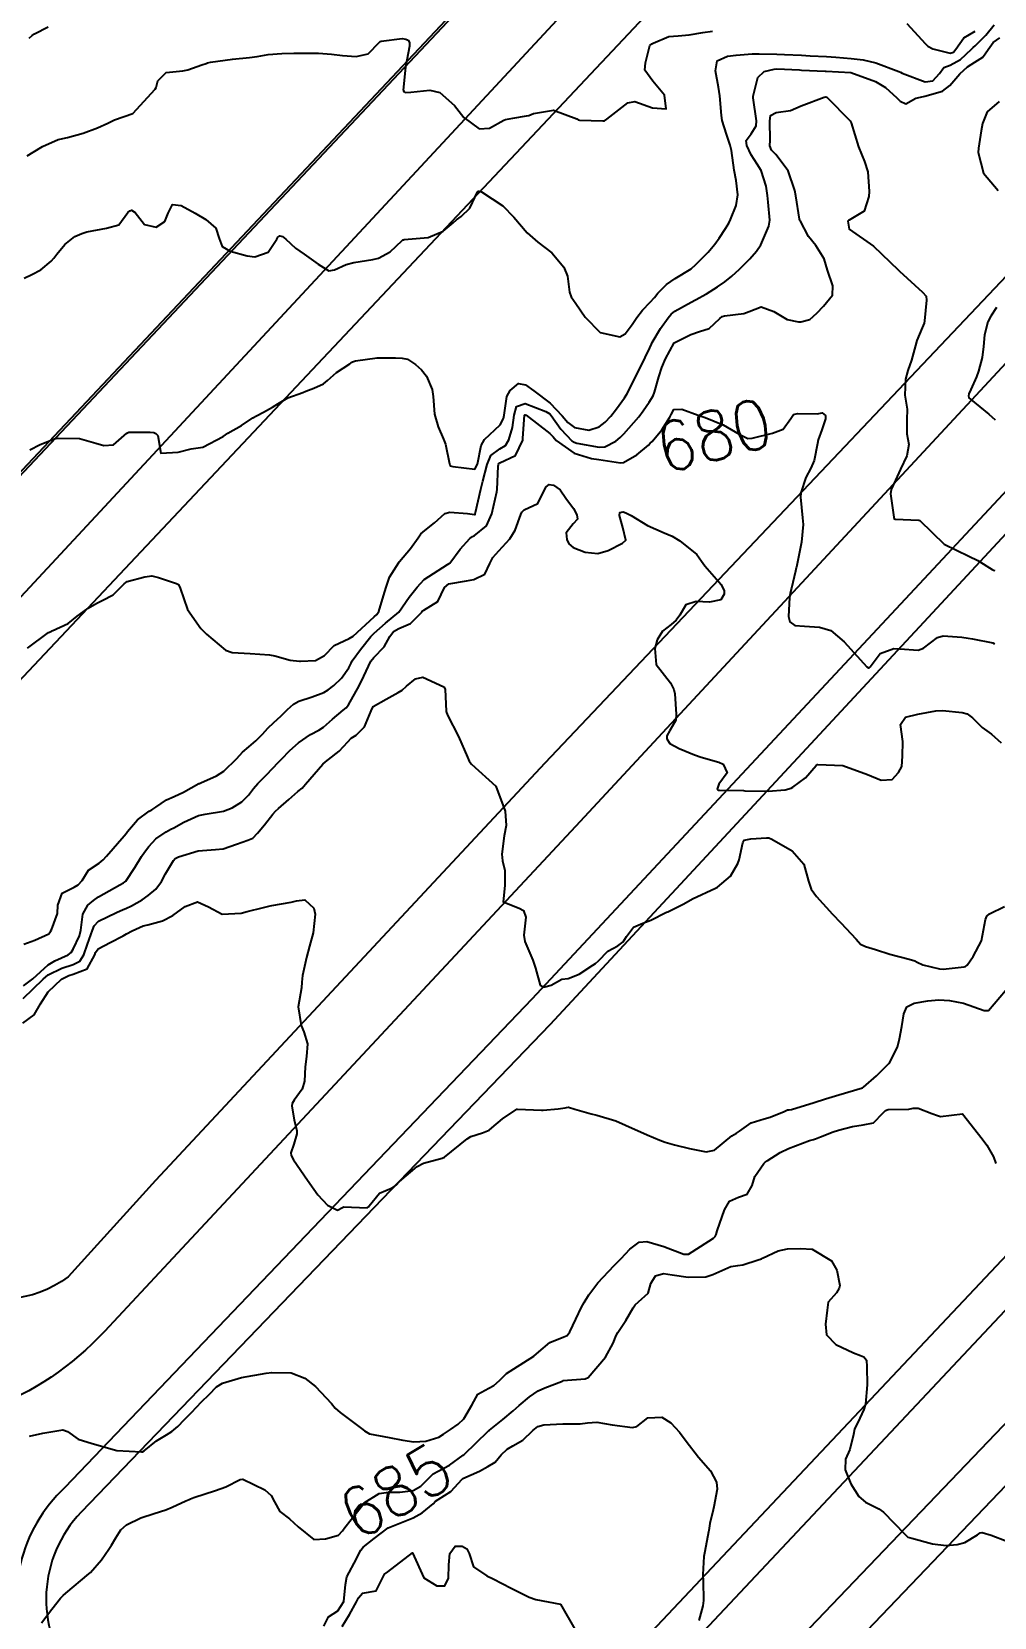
# Model space of a CAD drawing. Header units: metres. Extents: x 292545 to 299085, y 7450245 to 7463078.
# Drawn here: x 295589.9 to 295667.6, y 7461941.2 to 7462069.2 of the extents above; entities that cross this region are included whole.
import ezdxf
from ezdxf.enums import TextEntityAlignment as Align

# ---------------------------------------------------------------- set-up
doc = ezdxf.new("R2010")
doc.units = ezdxf.units.M
for name, color, linetype in [('Area Verde e Lazer', 94, 'Continuous'), ('Cotas', 45, 'Continuous'), ('Curvas de Nivel 1m', 11, 'Continuous'), ('Curvas de Nivel 5m', 15, 'Continuous'), ('Edificações', 30, 'Continuous'), ('Vias Primárias', 230, 'Continuous')]:
    doc.layers.add(name, color=color, linetype=linetype)
doc.styles.add('Style-STANDARD', font='STANDARD.shx')

msp = doc.modelspace()

# ---------------------------------------------------------------- linework, layer by layer
at = {"layer": 'Area Verde e Lazer'}
msp.add_lwpolyline([(295623.29, 7462070.16), (295573.03, 7462016.81), (295567.7, 7462011.21, -0.225232), (295561.51, 7462008.83), (295542.91, 7462048.81, -0.21196), (295542.66, 7462062.72, -0.035445), (295548.2, 7462073.62), (295567.53, 7462111.75, -0.228628), (295593.37, 7462122.86), (295643.24, 7462104.99, -0.500009), (295642.33, 7462090.14)], format="xyb", close=True, dxfattribs=at)
at = {"layer": 'Curvas de Nivel 1m', "flags": 128}
for points, elevation in [([(295589.26, 7462049.34), (295589.87, 7462049.63), (295590.59, 7462050), (295591.44, 7462050.71), (295591.65, 7462050.95), (295591.89, 7462051.27), (295592.55, 7462052.05), (295593.35, 7462052.7), (295593.91, 7462052.96), (295594.32, 7462053.09), (295595.91, 7462053.37), (295596.91, 7462053.66), (295597.64, 7462054.64), (295597.78, 7462054.79), (295597.93, 7462054.82), (295598.22, 7462054.64), (295598.97, 7462053.68), (295599.91, 7462053.47), (295600.61, 7462053.91), (295600.9, 7462054.6), (295601.23, 7462055.3), (295601.93, 7462055.2), (295603.07, 7462054.58), (295603.92, 7462054.09), (295604.75, 7462053.39), (295605.02, 7462052.55), (295605.24, 7462051.9), (295605.89, 7462051.52), (295607.28, 7462051.14), (295607.89, 7462051.05), (295608.97, 7462051.43), (295609.67, 7462052.5), (295609.75, 7462052.66), (295609.91, 7462052.75), (295610.12, 7462052.71), (295610.39, 7462052.49), (295611.18, 7462051.76), (295611.89, 7462051.28), (295613.01, 7462050.46), (295613.88, 7462049.94), (295614.32, 7462050), (295615.26, 7462050.43), (295615.88, 7462050.6), (295617.44, 7462050.85), (295617.89, 7462050.96), (295618.83, 7462051.46), (295619.81, 7462052.38), (295619.86, 7462052.43), (295619.9, 7462052.44), (295619.97, 7462052.45), (295621.91, 7462052.62), (295623.11, 7462053.14), (295623.92, 7462053.8), (295624.19, 7462054.05), (295624.57, 7462054.32), (295625.26, 7462054.99), (295625.88, 7462056.31), (295625.91, 7462056.35), (295625.95, 7462056.37), (295626.01, 7462056.36), (295626.21, 7462056.31), (295627.94, 7462055.18), (295628.82, 7462054.27), (295629.91, 7462052.99), (295630.77, 7462052.25), (295631.89, 7462051.39), (295632.87, 7462050.22), (295633.15, 7462049.5), (295633.32, 7462048.22), (295633.46, 7462047.82), (295633.84, 7462047.3), (295634.58, 7462046.2), (295635.81, 7462044.96), (295637.38, 7462044.6), (295637.81, 7462044.84), (295638.39, 7462045.59), (295638.75, 7462046.15), (295639.22, 7462046.76), (295639.85, 7462047.41), (295640.2, 7462047.79), (295640.47, 7462048.13), (295641.15, 7462048.84), (295641.86, 7462049.32), (295643.14, 7462050.1), (295643.54, 7462050.44), (295643.88, 7462050.78), (295644.52, 7462051.45), (295645.06, 7462052.08), (295645.42, 7462052.57), (295645.92, 7462053.35), (295646.19, 7462053.79), (295646.34, 7462054.07), (295646.8, 7462055.2), (295646.92, 7462056.06), (295646.78, 7462057.24), (295646.64, 7462058.06), (295646.42, 7462059.64), (295646.3, 7462060.07), (295646.01, 7462060.96), (295645.67, 7462062.07), (295645.61, 7462062.49), (295645.48, 7462064.08), (295645.35, 7462064.78), (295645.11, 7462066.08), (295645.25, 7462066.9), (295646.08, 7462067.26), (295646.78, 7462067.36), (295648.08, 7462067.45), (295648.66, 7462067.45), (295650.08, 7462067.43), (295650.69, 7462067.41), (295652.08, 7462067.34), (295652.77, 7462067.3), (295654.08, 7462067.24), (295654.85, 7462067.2), (295656.08, 7462067.09), (295657.05, 7462066.97), (295658.08, 7462066.74), (295659.94, 7462066.03), (295660.06, 7462065.97), (295660.2, 7462065.9), (295662.06, 7462065.19), (295662.67, 7462065.27), (295663.21, 7462065.87), (295663.58, 7462066.36), (295664.07, 7462066.55), (295664.91, 7462067.01), (295665.8, 7462067.83), (295665.95, 7462067.98), (295666.1, 7462068.11), (295666.97, 7462068.96), (295667.63, 7462069.81)], 677), ([(295589.5, 7462059.22), (295589.98, 7462059.51), (295590.74, 7462059.98), (295592, 7462060.55), (295592.13, 7462060.58), (295592.74, 7462060.7), (295594.01, 7462061.04), (295595.19, 7462061.48), (295596.02, 7462061.87), (295596.55, 7462062.12), (295598.02, 7462062.64), (295599.83, 7462064.61), (295599.91, 7462064.75), (295600.05, 7462065.27), (295600.72, 7462065.95), (295602.07, 7462066.08), (295602.49, 7462066.16), (295603.61, 7462066.57), (295603.95, 7462066.69), (295604.07, 7462066.74), (295604.3, 7462066.8), (295606.08, 7462067.04), (295607.45, 7462067.16), (295608.08, 7462067.25), (295608.97, 7462067.4), (295610.08, 7462067.49), (295611.05, 7462067.51), (295612.08, 7462067.52), (295613.03, 7462067.52), (295614.08, 7462067.44), (295614.98, 7462067.33), (295616.08, 7462067.25), (295617.04, 7462067.46), (295617.97, 7462068.4), (295618.03, 7462068.47), (295618.09, 7462068.49), (295619.79, 7462068.69), (295620.1, 7462068.65), (295620.28, 7462068.56), (295620.39, 7462068.38), (295620.4, 7462068.07), (295620.06, 7462066.38), (295619.89, 7462064.53), (295619.95, 7462064.38), (295620.04, 7462064.33), (295620.49, 7462064.37), (295622.04, 7462064.52), (295622.83, 7462064.34), (295624.03, 7462063.28), (295624.78, 7462062.32), (295626.01, 7462061.4), (295626.85, 7462061.45), (295628.02, 7462062.11), (295628.14, 7462062.16), (295628.74, 7462062.27), (295629.85, 7462062.44), (295630.03, 7462062.48), (295630.41, 7462062.63), (295632.03, 7462062.92), (295633.9, 7462062.21), (295634.02, 7462062.13), (295634.12, 7462062.11), (295636.02, 7462062.04), (295636.15, 7462062.06), (295636.35, 7462062.19), (295638.04, 7462063.51), (295638.59, 7462063.6), (295640.03, 7462063.1), (295641.14, 7462063.02), (295641, 7462064.13), (295640.05, 7462065.25), (295639.42, 7462066.15), (295639.47, 7462066.74), (295639.82, 7462068.14), (295639.98, 7462068.26), (295640.09, 7462068.32), (295641.36, 7462068.86), (295642.1, 7462068.92), (295642.99, 7462069), (295644.1, 7462069.18), (295644.89, 7462069.3)], 676), ([(295660.57, 7462069.9), (295662.1, 7462068.27), (295662.29, 7462068.08), (295662.68, 7462067.87), (295664.09, 7462067.51), (295664.34, 7462067.59), (295664.55, 7462067.85), (295665.18, 7462068.76), (295666.11, 7462069.3)], 676), ([(295589.7, 7462035.46), (295590.54, 7462035.89), (295591.71, 7462036.37), (295592, 7462036.42), (295593.71, 7462036.39), (295595.05, 7462036.02), (295595.7, 7462035.82), (295596.48, 7462035.88), (295597.33, 7462036.64), (295597.54, 7462036.82), (295597.72, 7462036.89), (295599.44, 7462036.9), (295599.72, 7462036.86), (295599.89, 7462036.79), (295600.04, 7462036.62), (295600.3, 7462035.21), (295601.7, 7462035.29), (295602.74, 7462035.55), (295603.7, 7462035.7), (295605.34, 7462036.55), (295605.72, 7462036.82), (295606.81, 7462037.44), (295607.73, 7462038.05), (295608.02, 7462038.23), (295608.59, 7462038.51), (295609.33, 7462038.92), (295609.74, 7462039.2), (295610.57, 7462039.67), (295611.76, 7462040.1), (295612.02, 7462040.21), (295612.67, 7462040.46), (295613.43, 7462040.79), (295613.77, 7462041.06), (295614.49, 7462041.73), (295615.56, 7462042.43), (295615.69, 7462042.53), (295615.78, 7462042.59), (295616.03, 7462042.67), (295617.79, 7462042.91), (295619.26, 7462042.91), (295619.79, 7462042.89), (295620.22, 7462042.8), (295620.87, 7462042.36), (295621.36, 7462041.93), (295621.77, 7462041.41), (295622.22, 7462040.35), (295622.31, 7462039.79), (295622.41, 7462038.35), (295622.7, 7462037.33), (295623.15, 7462036.34), (295623.29, 7462035.92), (295623.63, 7462034.33), (295623.64, 7462034.28), (295623.68, 7462034.17), (295623.89, 7462034.12), (295625.68, 7462033.91), (295625.88, 7462034.31), (295626.18, 7462035.83), (295626.46, 7462036.3), (295627.72, 7462037.49), (295628, 7462038.01), (295628.04, 7462038.28), (295628.26, 7462039.77), (295628.53, 7462040.27), (295629.2, 7462040.83), (295629.77, 7462040.72), (295630.45, 7462040.25), (295631.75, 7462039.24), (295632.74, 7462038.22), (295633.19, 7462037.68), (295633.72, 7462037.27), (295634.87, 7462037.05), (295635.72, 7462037.34), (295636.2, 7462037.71), (295636.66, 7462038.18), (295637.13, 7462038.78), (295637.76, 7462039.66), (295637.96, 7462039.97), (295638.07, 7462040.17), (295638.34, 7462040.73), (295639.05, 7462042.15), (295639.8, 7462043.7), (295639.94, 7462044), (295640.01, 7462044.14), (295640.68, 7462045.28), (295641.3, 7462046.13), (295641.54, 7462046.42), (295641.84, 7462046.67), (295643.16, 7462047.41), (295643.85, 7462047.78), (295644.05, 7462047.89), (295644.4, 7462048.08), (295645.29, 7462048.64), (295645.86, 7462049.05), (295646.44, 7462049.49), (295647.07, 7462050.06), (295647.47, 7462050.46), (295647.89, 7462050.91), (295648.42, 7462051.52), (295648.78, 7462052.04), (295649.44, 7462053.55), (295649.52, 7462054.03), (295649.38, 7462055.47), (295649.32, 7462056.03), (295649.21, 7462056.77), (295648.81, 7462058.04), (295648.49, 7462058.55), (295647.99, 7462059.3), (295647.65, 7462060.05), (295647.6, 7462060.45), (295648.01, 7462061), (295648.4, 7462061.65), (295648.42, 7462062.04), (295648.17, 7462063.91), (295648.17, 7462064.04), (295648.54, 7462065.55), (295649.04, 7462066.03), (295649.86, 7462066.23), (295650.07, 7462066.24), (295651.91, 7462066.16), (295652.07, 7462066.15), (295653.98, 7462066.06), (295654.06, 7462066.05), (295656.06, 7462065.95), (295658.06, 7462065.22), (295658.87, 7462064.74), (295659.77, 7462063.9), (295660.04, 7462063.65), (295660.51, 7462063.42), (295661.32, 7462063.89), (295661.92, 7462064.01), (295662.04, 7462064.03), (295663.47, 7462064.45), (295664.05, 7462064.91), (295664.87, 7462065.85), (295665.49, 7462066.41), (295666.08, 7462066.79), (295666.72, 7462067.19), (295667.15, 7462067.82), (295667.55, 7462068.37), (295668.1, 7462068.76)], 678), ([(295589.51, 7462019.46), (295591.21, 7462020.71), (295591.43, 7462020.81), (295591.52, 7462020.84), (295592.8, 7462021.44), (295593.54, 7462022.03), (295594.41, 7462022.68), (295595.13, 7462023.08), (295595.55, 7462023.3), (295596.44, 7462023.77), (295597.32, 7462024.64), (295597.46, 7462024.76), (295597.57, 7462024.83), (295598.99, 7462025.21), (295599.58, 7462025.29), (295600.12, 7462025.16), (295601.57, 7462024.68), (295601.73, 7462024.59), (295601.87, 7462024.29), (295602.45, 7462022.58), (295603.53, 7462021.04), (295603.98, 7462020.57), (295605.51, 7462019.3), (295606.06, 7462019.1), (295607.51, 7462019.01), (295609.09, 7462018.92), (295609.51, 7462018.84), (295610.76, 7462018.49), (295611.5, 7462018.39), (295611.59, 7462018.39), (295612.8, 7462018.46), (295613.51, 7462018.87), (295614.3, 7462019.66), (295615.52, 7462020.22), (295615.84, 7462020.43), (295617.54, 7462021.99), (295617.76, 7462022.18), (295617.91, 7462022.4), (295618.28, 7462023.67), (295618.5, 7462024.39), (295618.78, 7462025.19), (295619.53, 7462026.38), (295619.56, 7462026.41), (295619.59, 7462026.45), (295620.47, 7462027.51), (295621.08, 7462028.37), (295621.3, 7462028.68), (295621.62, 7462028.95), (295622.41, 7462029.57), (295623.25, 7462030.34), (295623.64, 7462030.45), (295625.09, 7462030.32), (295625.64, 7462030.24), (295625.69, 7462030.26), (295625.71, 7462030.31), (295625.73, 7462030.4), (295626.16, 7462032.3), (295626.32, 7462032.95), (295626.68, 7462034.3), (295626.97, 7462035.01), (295627.7, 7462035.56), (295628.15, 7462035.83), (295628.42, 7462036.27), (295628.72, 7462037.27), (295628.85, 7462038.27), (295629.05, 7462038.96), (295629.75, 7462039.21), (295631.4, 7462038.58), (295631.73, 7462038.37), (295631.85, 7462038.24), (295632.63, 7462037.14), (295633.52, 7462036.21), (295633.71, 7462036.08), (295633.9, 7462036.02), (295635.71, 7462035.7), (295636.18, 7462035.71), (295637.06, 7462036.18), (295637.42, 7462036.47), (295637.72, 7462036.76), (295638.93, 7462038.15), (295639.27, 7462038.61), (295639.75, 7462039.32), (295640.07, 7462039.83), (295640.19, 7462040.14), (295640.53, 7462041.37), (295640.77, 7462042.13), (295641.09, 7462042.83), (295641.79, 7462044.12), (295643.12, 7462044.8), (295643.82, 7462045.03), (295644.62, 7462045.28), (295645.47, 7462046.07), (295645.67, 7462046.23), (295645.84, 7462046.29), (295647.4, 7462046.49), (295647.84, 7462046.64), (295648.82, 7462047.01), (295649.84, 7462046.64), (295650.92, 7462046.01), (295651.83, 7462045.81), (295652.02, 7462045.81), (295652.73, 7462045.99), (295653.3, 7462046.52), (295653.84, 7462047.08), (295654.57, 7462047.97), (295654.61, 7462048.72), (295654.17, 7462049.98), (295653.89, 7462050.91), (295653.24, 7462051.98), (295652.63, 7462052.71), (295651.95, 7462054), (295651.94, 7462054.02), (295651.92, 7462054.1), (295651.61, 7462056), (295651.54, 7462056.41), (295650.99, 7462058.01), (295649.99, 7462059.32), (295649.65, 7462059.68), (295649.51, 7462060.03), (295649.53, 7462060.49), (295649.5, 7462062.03), (295649.57, 7462062.48), (295650.03, 7462062.71), (295651.17, 7462062.87), (295652.04, 7462063.26), (295653.9, 7462063.97), (295654.04, 7462063.98), (295654.11, 7462063.97), (295656.01, 7462062.04), (295656.06, 7462061.95), (295656.08, 7462061.88), (295656.68, 7462059.94), (295657.17, 7462058.75), (295657.44, 7462057.94), (295657.55, 7462056.33), (295657.52, 7462055.93), (295657.12, 7462054.75), (295655.92, 7462054.03), (295655.86, 7462054.01), (295655.8, 7462053.95), (295655.92, 7462053.31), (295657.9, 7462051.93), (295659.87, 7462050.01), (295659.99, 7462049.9), (295661.86, 7462048.22), (295662.15, 7462047.88), (295662.18, 7462047.55), (295662.02, 7462045.88), (295661.99, 7462045.71), (295661.82, 7462045.33), (295661.39, 7462044.3), (295661.28, 7462043.89), (295660.96, 7462042.72), (295660.67, 7462041.89), (295660.48, 7462041.19), (295660.43, 7462039.9), (295660.6, 7462038.76), (295660.59, 7462037.9), (295660.59, 7462036.76), (295660.74, 7462035.89), (295660.59, 7462035), (295660.08, 7462033.9), (295659.67, 7462033.03), (295659.32, 7462032.26), (295659.26, 7462031.91), (295659.53, 7462030.02), (295659.57, 7462029.91), (295659.64, 7462029.87), (295661.54, 7462029.79), (295661.63, 7462029.75), (295663.61, 7462027.86), (295665.6, 7462026.87), (295666.31, 7462026.54), (295667.48, 7462025.81), (295667.59, 7462025.75), (295667.68, 7462025.72)], 679), ([(295668.04, 7462063.61), (295667.07, 7462062.78), (295666.7, 7462061.82), (295666.6, 7462061.23), (295666.36, 7462059.83), (295666.34, 7462059.48), (295666.77, 7462057.82), (295667.95, 7462056.41)], 678), ([(295667.84, 7462046.97), (295667.37, 7462046.28), (295667.13, 7462045.82), (295666.86, 7462044.77), (295666.78, 7462043.82), (295666.68, 7462042.94), (295666.36, 7462041.82), (295666.22, 7462041.38), (295665.76, 7462040.35), (295665.6, 7462039.99), (295665.56, 7462039.83), (295665.6, 7462039.68), (295665.75, 7462039.55), (295667.2, 7462038.35), (295667.73, 7462037.9)], 678), ([(295589.19, 7461992.18), (295589.95, 7461992.73), (295591.2, 7461993.88), (295591.72, 7461994.2), (295592.8, 7461994.69), (295593.05, 7461994.86), (295593.22, 7461995.13), (295593.72, 7461996.2), (295593.82, 7461996.68), (295593.99, 7461997.95), (295594.4, 7461998.68), (295594.86, 7461999.08), (295595.27, 7461999.36), (295596.97, 7462000.34), (295597.28, 7462000.5), (295597.36, 7462000.56), (295597.46, 7462000.64), (295598.2, 7462001.73), (295598.73, 7462002.63), (295598.97, 7462002.97), (295599.32, 7462003.43), (295599.9, 7462004.04), (295600.74, 7462004.61), (295601.11, 7462004.82), (295601.34, 7462004.95), (295602.15, 7462005.4), (295603.35, 7462005.93), (295603.87, 7462006.05), (295605.35, 7462006.28), (295606.06, 7462006.54), (295606.85, 7462007.03), (295607.37, 7462007.57), (295607.78, 7462008.12), (295608.14, 7462008.51), (295608.76, 7462009.14), (295609.4, 7462009.8), (295609.73, 7462010.17), (295610.04, 7462010.49), (295610.71, 7462011.19), (295611.42, 7462011.8), (295612.39, 7462012.47), (295613.06, 7462012.83), (295613.43, 7462013.07), (295614.18, 7462013.71), (295615.02, 7462014.43), (295615.26, 7462014.63), (295615.46, 7462014.87), (295616.33, 7462016.42), (295616.7, 7462017.2), (295617.26, 7462018.4), (295617.51, 7462018.71), (295618.34, 7462019.57), (295618.79, 7462020.39), (295619.11, 7462020.8), (295619.53, 7462021.04), (295620.47, 7462021.44), (295621.38, 7462022.36), (295621.45, 7462022.46), (295621.55, 7462022.53), (295622.68, 7462023.22), (295623.21, 7462024.34), (295623.58, 7462024.64), (295625.01, 7462024.88), (295625.58, 7462024.99), (295626.47, 7462025.42), (295626.88, 7462026.3), (295627.12, 7462026.77), (295627.6, 7462027.32), (295628.49, 7462028.28), (295628.92, 7462028.97), (295629.39, 7462030.26), (295629.46, 7462030.44), (295629.65, 7462030.62), (295630.77, 7462031.13), (295631.3, 7462032.24), (295631.43, 7462032.48), (295631.67, 7462032.66), (295632.04, 7462032.61), (295632.57, 7462032.23), (295633.02, 7462031.58), (295633.65, 7462030.72), (295633.92, 7462030.21), (295633.97, 7462029.88), (295633.63, 7462029.5), (295633.06, 7462028.78), (295633.11, 7462028.22), (295633.28, 7462027.88), (295633.61, 7462027.59), (295634.59, 7462027.21), (295635.6, 7462027.11), (295636.44, 7462027.35), (295637.61, 7462027.92), (295637.86, 7462028.17), (295637.63, 7462029.2), (295637.36, 7462030.17), (295637.4, 7462030.42), (295637.65, 7462030.46), (295637.87, 7462030.39), (295638.31, 7462030.16), (295639.63, 7462029.36), (295640.98, 7462028.77), (295641.62, 7462028.51), (295642.23, 7462028.11), (295643.6, 7462027.01), (295643.99, 7462026.49), (295644.27, 7462026.09), (295645.57, 7462024.6), (295645.83, 7462024.07), (295645.82, 7462023.8), (295645.56, 7462023.36), (295644.63, 7462023.16), (295643.55, 7462023.23), (295642.73, 7462022.94), (295642.23, 7462022.11), (295641.95, 7462021.71), (295641.54, 7462021.37), (295640.83, 7462020.83), (295640.4, 7462020.13), (295640.22, 7462019.43), (295640.32, 7462018.13), (295641.48, 7462016.64), (295641.75, 7462016.12), (295641.82, 7462015.77), (295641.94, 7462014.12), (295641.92, 7462013.64), (295641.43, 7462012.81), (295641.19, 7462012.36), (295641.18, 7462012.12), (295641.42, 7462011.76), (295642.18, 7462011.34), (295643.41, 7462010.84), (295643.96, 7462010.65), (295645.4, 7462010.25), (295645.75, 7462010.07), (295646.07, 7462009.38), (295645.38, 7462008.47), (295645.26, 7462008.07), (295645.3, 7462008), (295645.37, 7462007.99), (295645.45, 7462007.99), (295647.37, 7462007.94), (295647.49, 7462007.93), (295649.37, 7462007.91), (295650.76, 7462008.01), (295651.24, 7462008.13), (295651.38, 7462008.21), (295652.4, 7462008.98), (295653.25, 7462009.98), (295653.35, 7462010.04), (295653.4, 7462010.05), (295655.4, 7462009.96), (295657.39, 7462009.24), (295658.52, 7462008.79), (295659.39, 7462008.85), (295659.9, 7462009.4), (295660.19, 7462009.9), (295660.24, 7462010.73), (295660.26, 7462011.9), (295660.06, 7462013.28), (295660.48, 7462013.89), (295661.46, 7462014.13), (295662.93, 7462014.39), (295663.46, 7462014.42), (295665.04, 7462014.25), (295665.45, 7462014.15), (295665.88, 7462013.83), (295666.66, 7462013.04), (295667.43, 7462012.49), (295668.2, 7462011.8)], 681), ([(295589.18, 7461991.16), (295590.78, 7461992.72), (295591.2, 7461993.06), (295592.29, 7461993.61), (295593.21, 7461993.91), (295593.74, 7461994.16), (295594.06, 7461994.68), (295594.37, 7461995.53), (295594.78, 7461996.67), (295594.91, 7461997.01), (295595.25, 7461997.39), (295596.7, 7461998.09), (295597.26, 7461998.33), (295597.48, 7461998.42), (295597.92, 7461998.63), (295598.78, 7461999.12), (295599.27, 7461999.46), (295599.9, 7461999.99), (295600.34, 7462000.61), (295600.67, 7462001.23), (295601.31, 7462002.31), (295601.45, 7462002.46), (295601.71, 7462002.59), (295603.32, 7462003.08), (295604.7, 7462003.18), (295605.32, 7462003.24), (295606.4, 7462003.61), (295607.33, 7462003.93), (295607.73, 7462004.11), (295608.12, 7462004.51), (295608.66, 7462005.18), (295609.35, 7462006.04), (295609.56, 7462006.29), (295609.8, 7462006.5), (295610.63, 7462007.22), (295611.37, 7462007.87), (295611.71, 7462008.15), (295611.99, 7462008.47), (295613.4, 7462010.08), (295613.59, 7462010.26), (295613.85, 7462010.45), (295614.71, 7462011.14), (295615.42, 7462011.89), (295615.68, 7462012.17), (295616.07, 7462012.42), (295616.76, 7462013.09), (295617.3, 7462014.4), (295617.46, 7462014.74), (295618.51, 7462015.34), (295619.47, 7462015.88), (295619.79, 7462016.06), (295620.15, 7462016.37), (295620.87, 7462016.98), (295621.48, 7462017.12), (295623.16, 7462016.33), (295623.28, 7462016.14), (295623.36, 7462014.33), (295623.45, 7462014.04), (295624.36, 7462012.32), (295625.08, 7462010.64), (295625.22, 7462010.31), (295625.4, 7462010.07), (295627.38, 7462008.29), (295628.12, 7462006.28), (295628.2, 7462005.13), (295628.04, 7462004.28), (295627.86, 7462002.82), (295627.91, 7462002.28), (295628.1, 7462001.48), (295628.09, 7462000.28), (295627.96, 7461998.97), (295629.26, 7461998.46), (295629.61, 7461998.26), (295629.8, 7461997.71), (295629.63, 7461996.26), (295629.72, 7461995.76), (295630.36, 7461994.25), (295630.57, 7461993.61), (295630.96, 7461992.24), (295631.19, 7461992.09), (295631.34, 7461992.09), (295631.83, 7461992.23), (295632.7, 7461992.72), (295633.2, 7461992.76), (295634.1, 7461993.11), (295635.21, 7461993.85), (295635.42, 7461993.98), (295635.66, 7461994.19), (295636.43, 7461994.97), (295637.23, 7461995.41), (295637.66, 7461995.73), (295637.93, 7461996.16), (295638.5, 7461996.9), (295639.25, 7461997.23), (295639.9, 7461997.49), (295641.17, 7461998.12), (295641.26, 7461998.16), (295642.57, 7461998.81), (295643.27, 7461999.2), (295645.12, 7462000.07), (295645.28, 7462000.15), (295646.32, 7462001.03), (295646.92, 7462002.05), (295647.02, 7462002.34), (295647.33, 7462003.73), (295647.44, 7462003.94), (295647.97, 7462004.04), (295649.24, 7462004.12), (295649.33, 7462004.13), (295649.43, 7462004.12), (295649.68, 7462004.02), (295651.32, 7462003.07), (295652.25, 7462001.99), (295652.63, 7462000.64), (295652.84, 7461999.98), (295653.28, 7461999.38), (295654.57, 7461997.97), (295655.25, 7461997.27), (295656.49, 7461995.94), (295656.83, 7461995.54), (295657.23, 7461995.36), (295658.04, 7461995.11), (295659.22, 7461994.72), (295660.78, 7461994.33), (295661.22, 7461994.2), (295661.41, 7461994.08), (295661.87, 7461993.88), (295663.21, 7461993.55), (295663.53, 7461993.53), (295665.21, 7461993.7), (295665.32, 7461993.73), (295665.45, 7461993.84), (295665.95, 7461994.55), (295666.61, 7461995.82), (295666.95, 7461997.52), (295667.04, 7461997.81), (295667.26, 7461998), (295668.47, 7461998.59)], 682), ([(295589.15, 7461989.17), (295590.07, 7461989.82), (295590.56, 7461990.73), (295591.18, 7461991.69), (295592.28, 7461992.7), (295592.87, 7461993.02), (295593.2, 7461993.11), (295594.33, 7461993.55), (295594.96, 7461994.67), (295595.02, 7461994.86), (295595.22, 7461995.15), (295596.21, 7461995.67), (295597.24, 7461996.22), (295597.51, 7461996.37), (295597.99, 7461996.63), (295598.87, 7461997.01), (295599.25, 7461997.11), (295600.44, 7461997.42), (295601.26, 7461997.85), (295602.25, 7461998.59), (295603.27, 7461998.96), (295604.14, 7461998.56), (295605.26, 7461997.96), (295606.79, 7461998.05), (295607.26, 7461998.18), (295608.6, 7461998.51), (295609.12, 7461998.64), (295609.26, 7461998.67), (295610.82, 7461998.93), (295611.27, 7461999.05), (295611.92, 7461999.12), (295612.67, 7461998.46), (295612.77, 7461997.97), (295612.6, 7461996.46), (295612.32, 7461995.37), (295612.07, 7461994.47), (295611.74, 7461993.01), (295611.69, 7461992.47), (295611.66, 7461992), (295611.4, 7461990.48), (295611.63, 7461988.96), (295611.86, 7461988.47), (295612.16, 7461987.49), (295612.07, 7461986.47), (295611.95, 7461985.63), (295611.91, 7461984.47), (295611.73, 7461983.83), (295611.08, 7461982.94), (295610.9, 7461982.66), (295610.87, 7461982.48), (295611.06, 7461981.32), (295611.28, 7461980.48), (295611.29, 7461980.23), (295611.04, 7461979.39), (295610.81, 7461978.69), (295610.82, 7461978.48), (295611.02, 7461978.12), (295612.15, 7461976.47), (295612.99, 7461975.28), (295613.76, 7461974.45), (295614.58, 7461974.05), (295614.97, 7461974.27), (295615.09, 7461974.31), (295616.97, 7461974.25), (295617.07, 7461974.31), (295617.13, 7461974.41), (295617.96, 7461975.43), (295619, 7461975.86), (295619.3, 7461976.08), (295619.59, 7461976.38), (295621.02, 7461977.59), (295621.52, 7461977.86), (295623.02, 7461978.26), (295623.21, 7461978.34), (295625.04, 7461979.81), (295625.36, 7461979.99), (295626.3, 7461980.3), (295626.82, 7461980.52), (295627.05, 7461980.69), (295627.91, 7461981.43), (295629.07, 7461982.2), (295629.13, 7461982.21), (295631.07, 7461982.12), (295631.19, 7461982.12), (295632.41, 7461982.23), (295632.98, 7461982.32), (295633.07, 7461982.35), (295633.23, 7461982.37), (295633.74, 7461982.21), (295635.07, 7461981.83), (295635.53, 7461981.73), (295637.06, 7461981.27), (295638.63, 7461980.57), (295639.05, 7461980.38), (295639.61, 7461980.14), (295640.61, 7461979.7), (295641.04, 7461979.55), (295641.81, 7461979.34), (295643.03, 7461979.04), (295644.36, 7461978.76), (295645.03, 7461978.91), (295646.44, 7461980.06), (295646.82, 7461980.28), (295647.05, 7461980.44), (295647.99, 7461981.1), (295649.06, 7461981.44), (295649.53, 7461981.56), (295650.67, 7461982.01), (295650.94, 7461982.15), (295651.07, 7461982.16), (295651.25, 7461982.19), (295653.08, 7461982.74), (295654.01, 7461983.04), (295655.09, 7461983.38), (295656.99, 7461983.93), (295657.09, 7461983.99), (295658.13, 7461984.9), (295659.11, 7461985.87), (295659.13, 7461985.89), (295659.15, 7461985.91), (295659.82, 7461987.22), (295659.98, 7461987.9), (295660.17, 7461988.89), (295660.33, 7461989.9), (295660.57, 7461990.49), (295661.17, 7461990.77), (295662.27, 7461990.97), (295663.17, 7461991.04), (295664.04, 7461990.99), (295665.17, 7461990.78), (295666.82, 7461990.17), (295667.17, 7461990.18), (295668.56, 7461991.8)], 683), ([(295589.69, 7461955.8), (295590.76, 7461956.03), (295592.37, 7461956.31), (295592.76, 7461956.17), (295593.61, 7461955.55), (295594.75, 7461955.21), (295596.74, 7461954.65), (295598.74, 7461954.52), (295598.82, 7461954.54), (295598.94, 7461954.62), (295599.94, 7461955.42), (295600.76, 7461955.9), (295601.18, 7461956.18), (295601.66, 7461956.59), (295602.22, 7461957.13), (295602.77, 7461957.72), (295603.59, 7461958.57), (295604.19, 7461959.17), (295604.8, 7461959.78), (295605.27, 7461960.08), (295606.81, 7461960.53), (295608.82, 7461960.89), (295609.26, 7461960.95), (295610.82, 7461960.91), (295611.92, 7461960.47), (295612.8, 7461959.82), (295614.08, 7461958.44), (295614.39, 7461958.05), (295614.78, 7461957.72), (295616.5, 7461956.41), (295616.76, 7461956.22), (295617.17, 7461955.99), (295618.76, 7461955.68), (295619.86, 7461955.48), (295620.75, 7461955.34), (295621.71, 7461955.39), (295622.76, 7461955.71), (295623.15, 7461955.95), (295623.7, 7461956.33), (295624.32, 7461956.77), (295624.77, 7461957.2), (295625.42, 7461958.31), (295625.9, 7461959.2), (295626.8, 7461959.66), (295627.21, 7461959.88), (295627.67, 7461960.28), (295628.24, 7461960.86), (295628.82, 7461961.23), (295630.43, 7461962.25), (295630.84, 7461962.62), (295631.73, 7461963.35), (295632.85, 7461963.81), (295633.13, 7461963.94), (295633.35, 7461964.22), (295633.84, 7461965.24), (295634.3, 7461966.21), (295634.5, 7461966.59), (295634.89, 7461967.22), (295635.62, 7461968.19), (295636.92, 7461969.58), (295637.22, 7461969.87), (295637.5, 7461970.16), (295638.19, 7461970.9), (295638.94, 7461971.46), (295639.56, 7461971.52), (295640.94, 7461971.11), (295642.55, 7461970.49), (295642.93, 7461970.5), (295643.91, 7461971.11), (295644.95, 7461971.8), (295645.1, 7461971.93), (295645.17, 7461972.08), (295645.25, 7461972.37), (295645.85, 7461974.07), (295646.25, 7461974.79), (295646.99, 7461975.09), (295647.69, 7461975.34), (295648.07, 7461976.04), (295648.29, 7461976.76), (295649.02, 7461977.83), (295649.13, 7461977.92), (295649.29, 7461978.03), (295650.34, 7461978.71), (295651.03, 7461979.03), (295652.72, 7461979.67), (295653.04, 7461979.76), (295653.21, 7461979.81), (295653.6, 7461979.97), (295654.64, 7461980.38), (295655.05, 7461980.51), (295656.18, 7461980.82), (295657.06, 7461980.95), (295657.88, 7461981.1), (295658.66, 7461981.91), (295658.87, 7461982.11), (295659.08, 7461982.18), (295660.75, 7461982.22), (295661.08, 7461982.29), (295661.49, 7461982.3), (295662.61, 7461981.87), (295663.07, 7461981.69), (295663.3, 7461981.63), (295665.07, 7461981.84), (295666.68, 7461979.82), (295667.04, 7461979.29), (295667.58, 7461978.36), (295667.77, 7461977.81)], 684), ([(295613.47, 7461940.45), (295613.84, 7461941.19), (295614.59, 7461941.69), (295615.08, 7461942.43), (295615.22, 7461943.82), (295615.34, 7461944.43), (295616.11, 7461945.89), (295616.36, 7461946.41), (295616.46, 7461946.6), (295616.65, 7461946.82), (295617.54, 7461947.53), (295618.67, 7461948.39), (295620.68, 7461949.21), (295621.42, 7461949.61), (295622.29, 7461950.34), (295622.5, 7461950.54), (295622.7, 7461950.67), (295623.72, 7461951.32), (295624.65, 7461952.32), (295624.68, 7461952.35), (295624.71, 7461952.37), (295626.05, 7461952.97), (295626.73, 7461953.34), (295627.32, 7461953.7), (295627.8, 7461954.28), (295628.27, 7461954.75), (295628.75, 7461955.02), (295629.56, 7461955.46), (295630.36, 7461956.25), (295630.77, 7461956.58), (295631.25, 7461956.72), (295632.77, 7461956.78), (295634.18, 7461956.8), (295634.77, 7461956.86), (295635.52, 7461956.94), (295636.77, 7461956.7), (295638.42, 7461956.5), (295638.77, 7461956.59), (295639.64, 7461957.27), (295640.78, 7461957.34), (295641.52, 7461956.87), (295642.22, 7461956.11), (295642.75, 7461955.38), (295643.74, 7461954.09), (295644.72, 7461952.99), (295645.21, 7461952.08), (295645.26, 7461951.52), (295644.98, 7461950.08), (295644.92, 7461949.85), (295644.67, 7461948.75), (295644.57, 7461948.18), (295644.56, 7461948.08), (295644.25, 7461946.49), (295644.17, 7461946.08), (295644.09, 7461944.62), (295644.13, 7461944.08), (295644.15, 7461942.53), (295644.1, 7461942.08), (295643.76, 7461940.91)], 686), ([(295614.95, 7461940.43), (295615.54, 7461941.38), (295616.12, 7461942.42), (295616.27, 7461942.74), (295616.6, 7461943.1), (295617.71, 7461943.3), (295618.23, 7461944.39), (295618.37, 7461944.64), (295618.63, 7461944.85), (295620.64, 7461946.36), (295621.55, 7461944.35), (295622.61, 7461943.71), (295623.24, 7461943.71), (295623.54, 7461944.33), (295623.57, 7461945.4), (295623.65, 7461946.33), (295624.07, 7461946.9), (295624.65, 7461946.91), (295625.02, 7461946.69), (295625.2, 7461946.31), (295625.56, 7461945.23), (295626.63, 7461944.52), (295627.14, 7461944.28), (295628.61, 7461943.51), (295630.07, 7461942.79), (295630.6, 7461942.6), (295632.59, 7461942.22), (295633.76, 7461940.21)], 687)]:
    msp.add_lwpolyline(points, dxfattribs=dict(at, elevation=elevation))
at = {"layer": 'Curvas de Nivel 5m', "flags": 128}
for points, elevation in [([(295589.65, 7462068.73), (295589.89, 7462068.93), (295590.1, 7462069.07), (295591.18, 7462069.64)], 675), ([(295589.23, 7461995.55), (295590.11, 7461995.85), (295591.24, 7461996.38), (295591.38, 7461996.57), (295591.46, 7461996.71), (295591.94, 7461998.02), (295591.97, 7461998.7), (295592.31, 7461999.66), (295593.28, 7462000.15), (295593.62, 7462000.34), (295593.94, 7462000.68), (295594.45, 7462001.53), (295595.3, 7462002.07), (295595.63, 7462002.34), (295595.9, 7462002.66), (295597.33, 7462004.28), (295597.49, 7462004.48), (295597.61, 7462004.64), (295598.4, 7462005.57), (295599.35, 7462006.27), (295599.57, 7462006.4), (295599.89, 7462006.61), (295600.76, 7462007.2), (295601.37, 7462007.47), (295602.13, 7462007.82), (295603.38, 7462008.51), (295603.42, 7462008.53), (295603.53, 7462008.57), (295604.8, 7462009.14), (295605.39, 7462009.51), (295606.43, 7462010.53), (295606.89, 7462011.05), (295607.42, 7462011.47), (295607.98, 7462011.96), (295608.5, 7462012.51), (295608.95, 7462012.99), (295609.44, 7462013.45), (295609.99, 7462013.95), (295610.52, 7462014.49), (295611.01, 7462014.93), (295611.46, 7462015.17), (295612.52, 7462015.52), (295613.47, 7462015.87), (295613.82, 7462016.09), (295614.27, 7462016.44), (295614.9, 7462017.02), (295615.49, 7462017.86), (295615.68, 7462018.25), (295615.77, 7462018.43), (295616.43, 7462019.34), (295617.27, 7462020.4), (295617.53, 7462020.67), (295618.45, 7462021.48), (295619.54, 7462022.36), (295620.36, 7462023.58), (295621.01, 7462024.37), (295621.27, 7462024.67), (295621.58, 7462024.99), (295623.46, 7462026.2), (295623.59, 7462026.29), (295623.62, 7462026.3), (295623.65, 7462026.33), (295624.49, 7462027.44), (295625.27, 7462028.31), (295625.47, 7462028.46), (295625.62, 7462028.53), (295626.61, 7462029.32), (295627.05, 7462030.29), (295627.46, 7462032.08), (295627.48, 7462032.28), (295627.55, 7462034.15), (295627.57, 7462034.28), (295627.61, 7462034.36), (295627.68, 7462034.41), (295628.96, 7462035.01), (295629.55, 7462036.26), (295629.56, 7462036.41), (295629.69, 7462038.26), (295629.7, 7462038.29), (295629.73, 7462038.3), (295629.83, 7462038.26), (295631.72, 7462036.79), (295631.99, 7462036.51), (295632.24, 7462036.23), (295633.7, 7462035.21), (295635.1, 7462034.78), (295635.69, 7462034.69), (295637.43, 7462034.43), (295637.69, 7462034.45), (295638.77, 7462035.08), (295639.71, 7462035.86), (295639.85, 7462036), (295639.99, 7462036.14), (295640.77, 7462037.08), (295641.44, 7462038.12), (295641.53, 7462038.33), (295641.74, 7462038.74), (295642.4, 7462038.77), (295643.73, 7462038.27), (295644.28, 7462038.08), (295645.73, 7462037.5), (295647.04, 7462036.73), (295647.72, 7462036.4), (295648.09, 7462036.41), (295649.72, 7462036.82), (295650.58, 7462037.15), (295651.2, 7462038.01), (295651.41, 7462038.33), (295651.74, 7462038.41), (295653.33, 7462038.39), (295653.74, 7462038.45), (295654, 7462038.24), (295654, 7462037.98), (295653.72, 7462037.1), (295653.41, 7462036.28), (295653.36, 7462035.98), (295653.08, 7462034.6), (295652.82, 7462033.99), (295652.42, 7462033.25), (295652.01, 7462032), (295651.99, 7462031.66), (295652.16, 7462029.99), (295652.2, 7462029.43), (295652.06, 7462028), (295651.98, 7462027.62), (295651.66, 7462026), (295651.65, 7462025.94), (295651.59, 7462025.66), (295651.26, 7462024.31), (295651.18, 7462024.01), (295651.1, 7462023.54), (295651.03, 7462022.01), (295651.13, 7462021.59), (295651.54, 7462021.27), (295652.3, 7462021.23), (295653.53, 7462021.15), (295654.43, 7462020.87), (295655.52, 7462019.95), (295657.35, 7462017.93), (295657.49, 7462017.86), (295657.55, 7462017.87), (295657.61, 7462017.93), (295658.42, 7462019.01), (295659.52, 7462019.43), (295660.01, 7462019.41), (295661.51, 7462019.3), (295661.94, 7462019.45), (295662.49, 7462019.87), (295663.07, 7462020.32), (295663.53, 7462020.46), (295665.03, 7462020.34), (295665.53, 7462020.26), (295665.89, 7462020.2), (295667.52, 7462019.88), (295667.67, 7462019.81)], 680), ([(295590.66, 7461940.72), (295591.49, 7461941.81), (295592.2, 7461942.7), (295592.39, 7461942.92), (295592.61, 7461943.12), (295594.49, 7461944.67), (295594.62, 7461944.79), (295595.5, 7461945.8), (295596.09, 7461946.66), (295596.31, 7461946.99), (295596.66, 7461947.58), (295597.07, 7461948.24), (295597.51, 7461948.64), (295598.68, 7461949.19), (295599.76, 7461949.54), (295600.69, 7461949.85), (295601.22, 7461950.06), (295602.32, 7461950.58), (295602.59, 7461950.69), (295602.69, 7461950.74), (295602.97, 7461950.85), (295604.7, 7461951.41), (295605.54, 7461951.71), (295606.71, 7461952.29), (295606.92, 7461952.32), (295608.7, 7461951.45), (295609.2, 7461951), (295609.47, 7461950.5), (295609.91, 7461949.71), (295610.68, 7461949.12), (295611.39, 7461948.47), (295612.66, 7461947.46), (295613.61, 7461947.5), (295614.66, 7461947.81), (295614.97, 7461948.14), (295615.16, 7461948.43), (295616.69, 7461950.37), (295616.71, 7461950.39), (295616.74, 7461950.41), (295617.94, 7461951.16), (295618.7, 7461951.27), (295619.6, 7461951.27), (295620.7, 7461951.42), (295621.31, 7461951.75), (295621.89, 7461952.35), (295622.31, 7461952.75), (295622.72, 7461952.97), (295623.61, 7461953.45), (295624.74, 7461954.26), (295624.78, 7461954.28), (295624.82, 7461954.32), (295626.76, 7461956.21), (295626.81, 7461956.25), (295626.86, 7461956.29), (295627.92, 7461957.13), (295628.78, 7461957.84), (295629.26, 7461958.26), (295630.08, 7461958.96), (295630.8, 7461959.46), (295631.34, 7461959.7), (295632.67, 7461960.22), (295632.77, 7461960.26), (295632.81, 7461960.28), (295634.59, 7461960.43), (295634.82, 7461960.54), (295636.23, 7461962.18), (295636.84, 7461963.32), (295637.08, 7461963.93), (295637.22, 7461964.17), (295637.88, 7461965.14), (295638.46, 7461966.15), (295638.63, 7461966.41), (295638.89, 7461966.65), (295639.68, 7461967.36), (295639.89, 7461968.14), (295640.28, 7461968.76), (295640.91, 7461968.93), (295641.61, 7461968.82), (295642.91, 7461968.64), (295644.33, 7461968.67), (295644.91, 7461968.85), (295646.35, 7461969.49), (295646.92, 7461969.58), (295647.33, 7461969.64), (295648.57, 7461970.03), (295648.83, 7461970.13), (295648.93, 7461970.17), (295650.19, 7461970.76), (295650.94, 7461970.92), (295651.99, 7461970.95), (295652.94, 7461970.9), (295654.49, 7461969.96), (295654.92, 7461969.2), (295655.16, 7461967.96), (295655.12, 7461967.74), (295654.9, 7461967.37), (295654.23, 7461966.63), (295654.14, 7461965.97), (295654.01, 7461964.83), (295654.08, 7461963.97), (295654.85, 7461963.19), (295656.26, 7461962.53), (295656.84, 7461962.32), (295657.1, 7461962.2), (295657.31, 7461961.93), (295657.34, 7461961.41), (295657.38, 7461959.93), (295657.24, 7461958.39), (295657.1, 7461957.94), (295656.78, 7461957.24), (295656.34, 7461956.37), (295656.26, 7461955.94), (295655.98, 7461954.71), (295655.63, 7461953.95), (295655.59, 7461953.08), (295656.05, 7461951.95), (295656.7, 7461950.93), (295657.23, 7461950.47), (295658.32, 7461949.92), (295658.69, 7461949.66), (295660.41, 7461947.89), (295660.66, 7461947.65), (295660.99, 7461947.56), (295662.66, 7461947.09), (295663.76, 7461946.96), (295664.65, 7461947.04), (295665.28, 7461947.21), (295666.29, 7461947.82), (295666.5, 7461947.99), (295666.67, 7461948.02), (295667.4, 7461947.81), (295668.66, 7461947.32)], 685)]:
    msp.add_lwpolyline(points, dxfattribs=dict(at, elevation=elevation))
at = {"layer": 'Edificações'}
msp.add_lwpolyline([(295578.27, 7461976.37), (295571.23, 7461992.52, -0.155287), (295573.17, 7462000.16), (295639.8, 7462070.91, -0.269209), (295649.33, 7462073.75), (295675.67, 7462073.21, -0.584319), (295681.24, 7462062.82), (295631.33, 7462010.16), (295599.86, 7461976.45), (295592.8, 7461968.66, -0.633198)], format="xyb", close=True, dxfattribs=at)
at = {"layer": 'Edificações', "elevation": 688.48}
for points in [[(295622.72, 7461921.71), (295733.74, 7462039.46, 0.472174), (295732.25, 7462051.19), (295711.79, 7462064.81, 0.386186), (295700.56, 7462063.11), (295631.73, 7461989.02), (295593.85, 7461949.65, 0.372986), (295593.16, 7461936.44)], [(295664.55, 7461890.44), (295664.55, 7461890.44), (295777.09, 7462009.04, 0.262496), (295775.6, 7462020.77), (295755.13, 7462034.38, 0.386186), (295743.91, 7462032.69), (295675.08, 7461958.6), (295633.13, 7461914.77), (295639.02, 7461910.96), (295639.9, 7461910.19), (295641.03, 7461909.52), (295642.17, 7461908.84)]]:
    msp.add_lwpolyline(points, format="xyb", close=True, dxfattribs=at)
at = {"layer": 'Vias Primárias'}
for points in [[(295623.43, 7462070.02), (295573.17, 7462016.67), (295567.85, 7462011.07, -0.229129), (295561.38, 7462008.64), (295542.73, 7462048.72, -0.21196), (295542.48, 7462062.8, -0.035424), (295548.03, 7462073.71), (295567.36, 7462111.86, -0.229073), (295593.41, 7462123.06), (295643.34, 7462105.16, -0.50046), (295642.46, 7462089.99)], [(295586.41, 7461957.95), (295583.47, 7461957.27), (295576.47, 7461968.82), (295568.34, 7461989.03, -0.194137), (295567.67, 7462000.71), (295634.44, 7462072.51, -0.268131), (295650.39, 7462078.25), (295677.29, 7462077.87, -0.356625), (295688.63, 7462064.05), (295633.8, 7462005.05), (295602.36, 7461971.37), (295595.73, 7461964.24, -0.11264)]]:
    msp.add_lwpolyline(points, format="xyb", close=True, dxfattribs=at)
at = {"layer": 'Vias Primárias', "elevation": 688.48}
for points in [[(295625.33, 7461919.98), (295735.59, 7462037.29, 0.386603), (295734.16, 7462054.13), (295713.27, 7462066.94, 0.333256), (295698.88, 7462064.57), (295630.27, 7461991.09), (295592.54, 7461951.66, 0.29666), (295589.3, 7461938.37)], [(295667.09, 7461888.06), (295778.79, 7462007.14, 0.35564), (295776.63, 7462021.09), (295757.07, 7462037.3, 0.383217), (295741.27, 7462034.99), (295672.53, 7461961), (295630.49, 7461917.07)]]:
    msp.add_lwpolyline(points, format="xyb", dxfattribs=at)

# ---------------------------------------------------------------- texts
at = {"layer": 'Cotas', "style": 'Style-STANDARD'}
for s, rotation, p in [('680', 14.7777, (295644.98, 7462036.64, 680)), ('685', 30.8109, (295619.25, 7461951.37, 685))]:
    msp.add_text(s, height=4, rotation=rotation, dxfattribs=at).set_placement(p, align=Align.MIDDLE_CENTER)

doc.saveas('drawing.dxf')
